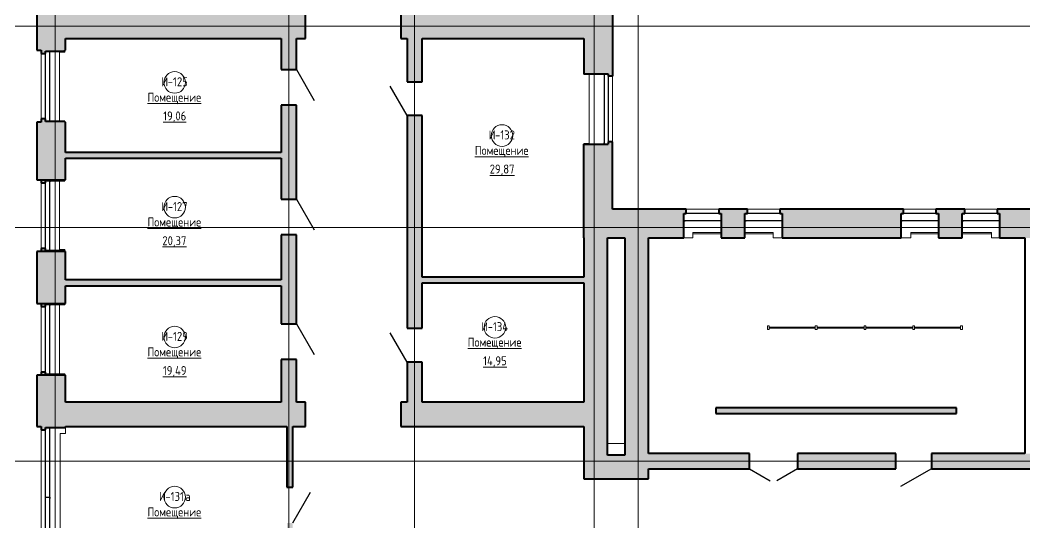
# Model space of a CAD drawing. Header units: millimetres. Extents: x -13853 to 411335, y -23261 to 161252.
# Drawn here: x 257044 to 284999, y 11567 to 25555 of the extents above; entities that cross this region are included whole.
import ezdxf

# ---------------------------------------------------------------- set-up
doc = ezdxf.new("R2010")
doc.units = ezdxf.units.MM
doc.linetypes.add('ADSK_Линия сетки', pattern=[21, 12, -3, 3, -3])
for name, color, linetype, lineweight in [('Двери', 7, 'Continuous', 18), ('Импосты витража', 7, 'Continuous', 18), ('Каркас_Импост', 7, 'Continuous', 30), ('Марки помещений', 7, 'Continuous', 18), ('Окна', 7, 'Continuous', 18), ('Оси', 7, 'Continuous', 9), ('Панели витража', 7, 'Continuous', 18), ('Панель', 7, 'Continuous', 30), ('Перекрытия', 7, 'Continuous', 18), ('Стены', 7, 'Continuous', 18), ('Стены разрез', 7, 'Continuous', 40)]:
    doc.layers.add(name, color=color, linetype=linetype, lineweight=lineweight)
doc.styles.add('GOST Common_1', font='GOST Common.ttf', dxfattribs={"width": 0.9, "height": 250})

# ---------------------------------------------------------------- blocks, each defined once
blk = doc.blocks.new('ИРНИТУ-Окно-ГОСТ23166-99_4_2_Створки - 1920 x 2350-304146-001_Весь этаж')
at = {"layer": 'Каркас_Импост'}
for p, q in [((-1018.1, 210), (941.9, 210)), ((-1018.1, 210), (-1018.1, 90)), ((-1018.1, 210), (-983.1, 210)), ((-1018.1, 90), (941.9, 90)), ((-1018.1, 90), (-983.1, 90)), ((941.9, 210), (906.9, 210)), ((941.9, 90), (906.9, 90)), ((941.9, 210), (941.9, 90))]:
    blk.add_line(p, q, dxfattribs=at)
blk = doc.blocks.new('ИРНИТУ-Окно-ГОСТ23166-99_4_2_Створки - 1920 x 2350-1257178-001_Весь этаж')
at = {"layer": 'Каркас_Импост'}
for p, q in [((-1008.1, 220), (931.9, 220)), ((-1008.1, 220), (-1008.1, 100)), ((-1008.1, 220), (-973.1, 220)), ((-1008.1, 100), (931.9, 100)), ((-1008.1, 100), (-973.1, 100)), ((931.9, 100), (896.9, 100)), ((931.9, 220), (916.9, 220)), ((931.9, 220), (931.9, 100))]:
    blk.add_line(p, q, dxfattribs=at)
blk = doc.blocks.new('ИРНИТУ-Окно-ГОСТ23166-99_4_2_Створки - 1920 x 2350-1257182-001_Весь этаж')
at = {"layer": 'Каркас_Импост'}
for p, q in [((-1008.1, 220), (931.9, 220)), ((-1008.1, 220), (-1008.1, 100)), ((-1008.1, 220), (-993.1, 220)), ((-1008.1, 100), (931.9, 100)), ((-1008.1, 100), (-973.1, 100)), ((931.9, 220), (896.9, 220)), ((931.9, 100), (896.9, 100)), ((931.9, 220), (931.9, 100))]:
    blk.add_line(p, q, dxfattribs=at)
blk = doc.blocks.new('ИРНИТУ_Дверь_Однопольная_ДеревяннаяВнутренняя_филенчатая - 950х3000_c верхней филенкой_-1341336-001_Весь этаж')
at = {"layer": 'Панель'}
blk.add_line((-495, 210), (362, 705), dxfattribs=at)
blk = doc.blocks.new('ИРНИТУ_Дверь_Однопольная_ДеревяннаяВнутренняя_филенчатая - 950х2250 _без верхней филенки_-1368029-001_Весь этаж')
at = {"layer": 'Панель'}
blk.add_line((-495, -80), (362, -575), dxfattribs=at)
blk = doc.blocks.new('ИРНИТУ_Дверь_Однопольная_ДеревяннаяВнутренняя_филенчатая - 900х2080 без верха-1341253-001_Весь этаж')
at = {"layer": 'Панель'}
blk.add_line((-470, 210), (344, 680), dxfattribs=at)
blk = doc.blocks.new('AC_Дверь_Двупольная_ДеревяннаяВнутренняя_филенчатая - 1300х2250 _без верхней филенки_-1356800-001_Весь этаж')
at = {"layer": 'Панель'}
for p, q in [((-670, -210), (-90, -545)), ((670, -210), (90, -545))]:
    blk.add_line(p, q, dxfattribs=at)
blk = doc.blocks.new('ИРНИТУ-Окно-ГОСТ23166-99_2_1_Створка - 1000 x 1800-942860-001_Весь этаж')
at = {"layer": 'Каркас_Импост'}
for p, q in [((-1018.1, -80), (21.9, -80)), ((-1018.1, -280), (-1018.1, -80)), ((-1018.1, -80), (-983.1, -80)), ((21.9, -80), (-13.1, -80)), ((21.9, -280), (21.9, -80)), ((-1018.1, -280), (21.9, -280)), ((-1018.1, -280), (-983.1, -280)), ((21.9, -280), (-13.1, -280))]:
    blk.add_line(p, q, dxfattribs=at)
blk = doc.blocks.new('Системная панель - ADSK_Глухая_25_белый пластик-580228-001_Весь этаж')
at = {"layer": 'Панели витража'}
for p, q in [((640, 13), (-640, 13)), ((-640, 13), (-640, -13)), ((640, -13), (640, 13)), ((-640, -13), (640, -13))]:
    blk.add_line(p, q, dxfattribs=at)
blk = doc.blocks.new('Системная панель - ADSK_Глухая_25_белый пластик-580229-001_Весь этаж')
at = {"layer": 'Панели витража'}
for p, q in [((653, 13), (-653, 13)), ((-653, 13), (-653, -13)), ((653, -13), (653, 13)), ((-653, -13), (653, -13))]:
    blk.add_line(p, q, dxfattribs=at)
blk = doc.blocks.new('Прямоугольный импост - 50х100-580230-001_Весь этаж')
at = {"layer": 'Импосты витража'}
for p, q in [((-50, 50), (0, 50)), ((-50, -50), (-50, 50)), ((0, 50), (0, -50)), ((0, -50), (-50, -50))]:
    blk.add_line(p, q, dxfattribs=at)
blk = doc.blocks.new('Прямоугольный импост - 50х100-580234-001_Весь этаж')
at = {"layer": 'Импосты витража'}
for p, q in [((0, 50), (-50, 50)), ((-50, 50), (-50, -50)), ((0, -50), (0, 50)), ((-50, -50), (0, -50))]:
    blk.add_line(p, q, dxfattribs=at)
blk = doc.blocks.new('Прямоугольный импост - 50х100-580239-001_Весь этаж')
at = {"layer": 'Импосты витража'}
for p, q in [((-25, 50), (25, 50)), ((-25, -50), (-25, 50)), ((25, 50), (25, -50)), ((25, -50), (-25, -50))]:
    blk.add_line(p, q, dxfattribs=at)
blk = doc.blocks.new('Прямоугольный импост - 50х100-580242-001_Весь этаж')
at = {"layer": 'Импосты витража'}
for p, q in [((-25, 50), (25, 50)), ((-25, -50), (-25, 50)), ((25, 50), (25, -50)), ((25, -50), (-25, -50))]:
    blk.add_line(p, q, dxfattribs=at)
blk = doc.blocks.new('ИРНИТУ-Окно-ГОСТ23166-99_4_2_Створки - 1920 x 2350-580180-001_Весь этаж')
at = {"layer": 'Каркас_Импост'}
for p, q in [((-1018.1, 280), (941.9, 280)), ((-1018.1, 280), (-1018.1, 160)), ((-1018.1, 280), (-983.1, 280)), ((941.9, 280), (906.9, 280)), ((941.9, 280), (941.9, 160)), ((-1018.1, 160), (941.9, 160)), ((-1018.1, 160), (-983.1, 160)), ((941.9, 160), (906.9, 160))]:
    blk.add_line(p, q, dxfattribs=at)
blk = doc.blocks.new('ИРНИТУ_Дверь_Однопольная_ДеревяннаяВнутренняя_филенчатая - 950х2250 _без верхней филенки_-1357671-001_Весь этаж')
at = {"layer": 'Панель'}
blk.add_line((-495, 210), (362, 705), dxfattribs=at)
blk = doc.blocks.new('ADSK_Марка_Помещение - Номер Имя Площадь Площадь проемов-115235-001_Весь этаж')
at = {"layer": 'Марки помещений'}
blk.add_circle((0, 0), 3, dxfattribs=at)

msp = doc.modelspace()

# ---------------------------------------------------------------- hatches: boundary and pattern name
at = {"layer": 'Стены'}
h = msp.add_hatch(color=256, dxfattribs=at)
h.paths.add_polyline_path([(272729, 20295), (273529, 20295), (273529, 22171), (273409, 22171), (273409, 22101), (272729, 22101)], flags=0)
h.paths.add_polyline_path([(273529, 23991), (273529, 26271), (273409, 26271), (273409, 26201), (272729, 26201), (272729, 24061), (273409, 24061), (273409, 23991)], flags=0)
h.paths.add_polyline_path([(273529, 28091), (273529, 29671), (273409, 29671), (273409, 29601), (272729, 29601), (272729, 28161), (273409, 28161), (273409, 28091)], flags=0)
h.paths.add_polyline_path([(273409, 31491), (273529, 31491), (273529, 33153), (273409, 33153), (273409, 33083), (272729, 33083), (272729, 31561), (273409, 31561)], flags=0)
h.paths.add_polyline_path([(273529, 34973), (273529, 36753), (273409, 36753), (273409, 36683), (272729, 36683), (272729, 35043), (273409, 35043), (273409, 34973)], flags=0)
h.paths.add_polyline_path([(273409, 38573), (273529, 38573), (273529, 41263), (273409, 41263), (273409, 41193), (272729, 41193), (272729, 38643), (273409, 38643)], flags=0)
h.paths.add_polyline_path([(273529, 45003), (273529, 47553), (273409, 47553), (273409, 47483), (272729, 47483), (272729, 45073), (273409, 45073), (273409, 45003)], flags=0)
h.paths.add_polyline_path([(273409, 49373), (273529, 49373), (273529, 51153), (273409, 51153), (273409, 51083), (272729, 51083), (272729, 49443), (273409, 49443)], flags=0)
h.paths.add_polyline_path([(273529, 52973), (273529, 54653), (273409, 54653), (273409, 54583), (272729, 54583), (272729, 53043), (273409, 53043), (273409, 52973)], flags=0)
h.paths.add_polyline_path([(273529, 56473), (273529, 58053), (273409, 58053), (273409, 57983), (272729, 57983), (272729, 56543), (273409, 56543), (273409, 56473)], flags=0)
h.paths.add_polyline_path([(273409, 59873), (273529, 59873), (273529, 62605), (272729, 62605), (272729, 59943), (273409, 59943)], flags=0)
h = msp.add_hatch(color=256, dxfattribs=at)
h.paths.add_polyline_path([(258309, 275), (258309, 3285), (257509, 3285), (257509, 275)], flags=0)
h.paths.add_polyline_path([(257509, 5285), (258309, 5285), (258309, 6805), (257509, 6805)], flags=0)
h.paths.add_polyline_path([(258309, 8805), (258309, 10299), (257509, 10299), (257509, 8805)], flags=0)
h.paths.add_polyline_path([(257629, 14245), (258309, 14245), (258309, 15675), (257509, 15675), (257509, 14245)], flags=0)
h.paths.add_polyline_path([(258309, 17675), (258309, 19115), (257509, 19115), (257509, 17675)], flags=0)
h.paths.add_polyline_path([(257509, 21115), (258309, 21115), (258309, 22715), (257509, 22715)], flags=0)
h.paths.add_polyline_path([(257509, 24715), (258309, 24715), (258309, 26235), (257509, 26235)], flags=0)
h.paths.add_polyline_path([(257509, 28235), (258309, 28235), (258309, 29519), (257509, 29519), (257509, 29461)], flags=0)
h.paths.add_polyline_path([(258309, 33519), (258309, 36314), (257509, 36314), (257509, 33519)], flags=0)
for points in [[(264982, 25045), (264982, 25725), (258309, 25725), (258309, 25045), (264729, 25045)], [(272590, 25045), (272729, 25045), (272729, 25725), (267633, 25725), (267633, 25045), (268229, 25045)], [(264309, 21715), (264309, 21875), (258309, 21875), (258309, 21715), (264151, 21715)], [(273389, 13456), (273389, 19495), (272729, 19495), (272729, 13456)], [(274529, 13456), (274529, 19495), (273869, 19495), (273869, 13456)], [(258309, 18167), (264309, 18167), (264309, 18327), (258309, 18327)], [(272590, 18247), (272729, 18247), (272729, 18407), (268229, 18407), (268229, 18247)], [(258309, 14245), (264982, 14245), (264982, 14925), (258309, 14925)], [(272590, 14245), (272729, 14245), (272729, 14925), (267633, 14925), (267633, 14245)], [(276404, 14607), (283100, 14607), (283100, 14767), (276404, 14767)], [(274529, 12796), (274529, 13456), (272729, 13456), (272729, 12796)]]:
    msp.add_hatch(color=256, dxfattribs=at).paths.add_polyline_path(points, flags=0)
h = msp.add_hatch(color=256, dxfattribs=at)
h.paths.add_polyline_path([(264309, 14925), (264729, 14925), (264729, 16117), (264309, 16117)], flags=0)
h.paths.add_polyline_path([(264729, 17107), (264729, 19585), (264309, 19585), (264309, 17107)], flags=0)
h.paths.add_polyline_path([(264309, 20575), (264729, 20575), (264729, 23190), (264309, 23190), (264309, 21715)], flags=0)
h.paths.add_polyline_path([(264729, 24180), (264729, 25045), (264309, 25045), (264309, 24180)], flags=0)
h = msp.add_hatch(color=256, dxfattribs=at)
h.paths.add_polyline_path([(267809, 14925), (268229, 14925), (268229, 16042), (267809, 16042)], flags=0)
h.paths.add_polyline_path([(267809, 16982), (268229, 16982), (268229, 22902), (267809, 22902), (267809, 17027)], flags=0)
h.paths.add_polyline_path([(268229, 23842), (268229, 25045), (267809, 25045), (267809, 23842)], flags=0)
h = msp.add_hatch(color=256, dxfattribs=at)
h.paths.add_polyline_path([(258289, 22715), (258289, 22735), (257749, 22735), (257749, 22805), (257629, 22805), (257629, 22715)], flags=0)
h.paths.add_polyline_path([(257749, 24625), (257749, 24695), (258289, 24695), (258289, 24715), (257629, 24715), (257629, 24625)], flags=0)
h = msp.add_hatch(color=256, dxfattribs=at)
h.paths.add_polyline_path([(258289, 19115), (258289, 19135), (257749, 19135), (257749, 19205), (257629, 19205), (257629, 19115)], flags=0)
h.paths.add_polyline_path([(257749, 21025), (257749, 21095), (258289, 21095), (258289, 21115), (257629, 21115), (257629, 21025)], flags=0)
h = msp.add_hatch(color=256, dxfattribs=at)
h.paths.add_polyline_path([(274529, 19495), (275509, 19495), (275509, 20175), (275579, 20175), (275579, 20295), (272729, 20295), (272729, 19495), (273869, 19495)], flags=0)
h.paths.add_polyline_path([(276549, 19495), (277209, 19495), (277209, 20175), (277279, 20175), (277279, 20295), (276479, 20295), (276479, 20175), (276549, 20175)], flags=0)
h.paths.add_polyline_path([(286384, 19495), (286384, 20175), (286454, 20175), (286454, 20295), (284224, 20295), (284224, 20175), (284294, 20175), (284294, 19495), (285249, 19495)], flags=0)
h.paths.add_polyline_path([(289884, 19495), (289884, 20175), (289954, 20175), (289954, 20295), (288274, 20295), (288274, 20175), (288344, 20175), (288344, 19495), (289469, 19495)], flags=0)
h.paths.add_polyline_path([(282594, 19495), (283254, 19495), (283254, 20175), (283324, 20175), (283324, 20295), (282524, 20295), (282524, 20175), (282594, 20175)], flags=0)
h.paths.add_polyline_path([(281030, 19495), (281554, 19495), (281554, 20175), (281624, 20175), (281624, 20295), (278179, 20295), (278179, 20175), (278249, 20175), (278249, 19495)], flags=0)
h.paths.add_polyline_path([(306544, 19495), (307984, 19495), (307984, 20175), (308054, 20175), (308054, 20295), (306474, 20295), (306474, 20175), (306544, 20175)], flags=0)
h.paths.add_polyline_path([(309944, 19495), (311084, 19495), (311084, 20175), (311154, 20175), (311154, 20295), (309874, 20295), (309874, 20175), (309944, 20175)], flags=0)
h.paths.add_polyline_path([(296139, 19495), (297284, 19495), (297284, 20175), (297354, 20175), (297354, 20295), (295474, 20295), (295474, 20175), (295544, 20175), (295544, 19495), (295979, 19495)], flags=0)
h.paths.add_polyline_path([(302944, 19495), (304584, 19495), (304584, 20175), (304654, 20175), (304654, 20295), (302874, 20295), (302874, 20175), (302944, 20175)], flags=0)
h.paths.add_polyline_path([(300984, 19495), (300984, 20175), (301054, 20175), (301054, 20295), (299174, 20295), (299174, 20175), (299244, 20175), (299244, 19495)], flags=0)
h.paths.add_polyline_path([(313929, 19495), (314784, 19495), (314784, 20175), (314854, 20175), (314854, 20295), (312974, 20295), (312974, 20175), (313044, 20175), (313044, 19495), (313769, 19495)], flags=0)
h.paths.add_polyline_path([(291844, 19495), (293584, 19495), (293584, 20175), (293654, 20175), (293654, 20295), (291774, 20295), (291774, 20175), (291844, 20175)], flags=0)
h.paths.add_polyline_path([(332496, 19495), (333784, 19495), (333784, 20175), (333854, 20175), (333854, 20295), (332074, 20295), (332074, 20175), (332144, 20175), (332144, 19495)], flags=0)
h.paths.add_polyline_path([(316744, 19495), (319284, 19495), (319284, 20175), (319354, 20175), (319354, 20295), (316674, 20295), (316674, 20175), (316744, 20175)], flags=0)
h.paths.add_polyline_path([(321244, 19495), (322984, 19495), (322984, 20175), (323054, 20175), (323054, 20295), (321174, 20295), (321174, 20175), (321244, 20175)], flags=0)
h.paths.add_polyline_path([(324944, 19495), (326584, 19495), (326584, 20175), (326654, 20175), (326654, 20295), (324874, 20295), (324874, 20175), (324944, 20175)], flags=0)
h.paths.add_polyline_path([(330184, 19495), (330184, 20175), (330254, 20175), (330254, 20295), (328474, 20295), (328474, 20175), (328544, 20175), (328544, 19495), (329044, 19495)], flags=0)
h.paths.add_polyline_path([(346344, 19495), (347884, 19495), (347884, 20175), (347954, 20175), (347954, 20295), (346274, 20295), (346274, 20175), (346344, 20175)], flags=0)
h.paths.add_polyline_path([(344384, 19495), (344384, 20175), (344454, 20175), (344454, 20295), (342974, 20295), (342974, 20175), (343044, 20175), (343044, 19495), (343544, 19495)], flags=0)
h.paths.add_polyline_path([(335744, 19495), (337484, 19495), (337484, 20175), (337554, 20175), (337554, 20295), (335674, 20295), (335674, 20175), (335744, 20175)], flags=0)
h.paths.add_polyline_path([(354969, 19495), (354969, 20295), (353174, 20295), (353174, 20175), (353244, 20175), (353244, 19495), (354604, 19495)], flags=0)
h.paths.add_polyline_path([(350694, 19495), (351284, 19495), (351284, 20175), (351354, 20175), (351354, 20295), (349774, 20295), (349774, 20175), (349844, 20175), (349844, 19495)], flags=0)
h.paths.add_polyline_path([(340103, 19495), (341084, 19495), (341084, 20175), (341154, 20175), (341154, 20295), (339374, 20295), (339374, 20175), (339444, 20175), (339444, 19495)], flags=0)
h = msp.add_hatch(color=256, dxfattribs=at)
h.paths.add_polyline_path([(258289, 15675), (258289, 15695), (257749, 15695), (257749, 15765), (257629, 15765), (257629, 15675)], flags=0)
h.paths.add_polyline_path([(257749, 17585), (257749, 17655), (258289, 17655), (258289, 17675), (257629, 17675), (257629, 17585)], flags=0)
h = msp.add_hatch(color=256, dxfattribs=at)
h.paths.add_polyline_path([(258309, 10299), (258309, 10345), (257749, 10345), (257749, 10415), (257629, 10415), (257629, 10299)], flags=0)
h.paths.add_polyline_path([(257629, 14155), (257749, 14155), (257749, 14225), (258309, 14225), (258309, 14245), (257629, 14245)], flags=0)
h = msp.add_hatch(color=256, dxfattribs=at)
h.paths.add_polyline_path([(264627, 10125), (264627, 11567), (264467, 11567), (264467, 10125)], flags=0)
h.paths.add_polyline_path([(264467, 12557), (264627, 12557), (264627, 14245), (264467, 14245)], flags=0)
h = msp.add_hatch(color=256, dxfattribs=at)
h.paths.add_polyline_path([(278674, 13075), (281409, 13075), (281409, 13495), (278674, 13495)], flags=0)
h.paths.add_polyline_path([(277334, 13075), (277334, 13495), (274529, 13495), (274529, 13075)], flags=0)
h.paths.add_polyline_path([(282399, 13075), (289244, 13075), (289244, 13495), (282399, 13495)], flags=0)
h.paths.add_polyline_path([(290234, 13075), (291959, 13075), (291959, 13495), (290234, 13495)], flags=0)

# ---------------------------------------------------------------- linework, layer by layer
at = {"layer": 'Оси', "linetype": 'ADSK_Линия сетки'}
for p, q in [((258019, 160434), (258019, -22443)), ((264519, 160434), (264519, -22443)), ((268019, 160434), (268019, -22443)), ((273019, 160434), (273019, -22443)), ((274239, 138255), (274239, -22443)), ((410517, 25385), (-13035, 25385)), ((-13035, 19785), (410517, 19785)), ((-13035, 13285), (410517, 13285))]:
    msp.add_line(p, q, dxfattribs=at)
at = {"layer": 'Перекрытия'}
for p, q in [((276549, 19612), (275759, 19612)), ((277999, 19612), (277209, 19612)), ((282594, 19612), (281829, 19612)), ((284069, 19612), (283254, 19612)), ((273869, 13780), (273389, 13780))]:
    msp.add_line(p, q, dxfattribs=at)
at = {"layer": 'Стены'}
for p, q in [((257629, 22805), (257629, 24625)), ((258139, 22745), (258139, 24665)), ((258139, 24665), (258289, 24665)), ((258289, 24695), (258289, 24665)), ((272729, 24042), (272729, 24061)), ((272729, 24042), (272879, 24042)), ((272879, 24042), (272879, 22122)), ((273529, 23991), (273529, 22171)), ((258289, 22745), (258139, 22745)), ((258289, 22745), (258289, 22735)), ((272729, 22101), (272729, 22122)), ((272879, 22122), (272729, 22122)), ((257629, 19205), (257629, 21025)), ((258139, 19175), (258139, 21095)), ((275579, 20295), (276479, 20295)), ((277279, 20295), (278179, 20295)), ((281624, 20295), (282524, 20295)), ((283324, 20295), (284224, 20295)), ((275759, 19495), (275759, 19645)), ((275759, 19645), (276549, 19645)), ((277209, 19645), (277999, 19645)), ((277999, 19645), (277999, 19495)), ((281829, 19495), (281829, 19645)), ((281829, 19645), (282594, 19645)), ((283254, 19645), (284069, 19645)), ((284069, 19645), (284069, 19495)), ((275759, 19495), (275509, 19495)), ((278249, 19495), (277999, 19495)), ((281829, 19495), (281554, 19495)), ((284294, 19495), (284069, 19495)), ((258289, 19175), (258139, 19175)), ((258289, 19175), (258289, 19135)), ((258139, 15715), (258139, 17635)), ((258139, 17635), (258289, 17635)), ((258289, 17655), (258289, 17635)), ((257629, 15765), (257629, 17585)), ((258289, 15715), (258139, 15715)), ((258289, 15715), (258289, 15695)), ((257629, 10415), (257629, 14155)), ((258159, 10450), (258159, 14050)), ((258159, 14050), (258309, 14050)), ((258309, 14225), (258309, 14050))]:
    msp.add_line(p, q, dxfattribs=at)
at = {"layer": 'Стены разрез'}
for p, q in [((257509, 26235), (257509, 24715)), ((273529, 26271), (273529, 23991)), ((264982, 25045), (264982, 25725)), ((267633, 25725), (267633, 25045)), ((258309, 25045), (264309, 25045)), ((258309, 24715), (258309, 25045)), ((264309, 25045), (264309, 24180)), ((264729, 25045), (264982, 25045)), ((264729, 24180), (264729, 25045)), ((267633, 25045), (267809, 25045)), ((267809, 25045), (267809, 23842)), ((268229, 25045), (272729, 25045)), ((268229, 23842), (268229, 25045)), ((272729, 25045), (272729, 24061)), ((257509, 24715), (257629, 24715)), ((257629, 24715), (257629, 24625)), ((257629, 24625), (257749, 24625)), ((257749, 24625), (257749, 24695)), ((257749, 24695), (258289, 24695)), ((258289, 24695), (258289, 24715)), ((258289, 24715), (258309, 24715)), ((264309, 24180), (264729, 24180)), ((272729, 24061), (273409, 24061)), ((273409, 24061), (273409, 23991)), ((267809, 23842), (268229, 23842)), ((273529, 23991), (273409, 23991)), ((264309, 23190), (264309, 21875)), ((264729, 23190), (264309, 23190)), ((264729, 20575), (264729, 23190)), ((257509, 22715), (257509, 21115)), ((257629, 22715), (257509, 22715)), ((257629, 22805), (257629, 22715)), ((257749, 22805), (257629, 22805)), ((257749, 22735), (257749, 22805)), ((258289, 22735), (257749, 22735)), ((258289, 22715), (258289, 22735)), ((258309, 22715), (258289, 22715)), ((258309, 21875), (258309, 22715)), ((267809, 22902), (267809, 16982)), ((268229, 22902), (267809, 22902)), ((268229, 18407), (268229, 22902)), ((272729, 19495), (272729, 22101)), ((272729, 22101), (273409, 22101)), ((273409, 22171), (273409, 22101)), ((273529, 22171), (273409, 22171)), ((273529, 20295), (273529, 22171)), ((264309, 21875), (258309, 21875)), ((258309, 21715), (264309, 21715)), ((258309, 21115), (258309, 21715)), ((264309, 21715), (264309, 20575)), ((257509, 21115), (258309, 21115)), ((257629, 21115), (257629, 21025)), ((257629, 21025), (257749, 21025)), ((257749, 21025), (257749, 21095)), ((257749, 21095), (258289, 21095)), ((258289, 21095), (258289, 21115)), ((264309, 20575), (264729, 20575)), ((275579, 20295), (273529, 20295)), ((275509, 19495), (275509, 20175)), ((275509, 20175), (275579, 20175)), ((275579, 20175), (275579, 20295)), ((277279, 20295), (276479, 20295)), ((276479, 20295), (276479, 20175)), ((276479, 20175), (276549, 20175)), ((276549, 20175), (276549, 19495)), ((277209, 19495), (277209, 20175)), ((277209, 20175), (277279, 20175)), ((277279, 20175), (277279, 20295)), ((281624, 20295), (278179, 20295)), ((278179, 20295), (278179, 20175)), ((278179, 20175), (278249, 20175)), ((278249, 20175), (278249, 19495)), ((281554, 19495), (281554, 20175)), ((281554, 20175), (281624, 20175)), ((281624, 20175), (281624, 20295)), ((283324, 20295), (282524, 20295)), ((282524, 20295), (282524, 20175)), ((282524, 20175), (282594, 20175)), ((282594, 20175), (282594, 19495)), ((283254, 19495), (283254, 20175)), ((283254, 20175), (283324, 20175)), ((283324, 20175), (283324, 20295)), ((286454, 20295), (284224, 20295)), ((284224, 20295), (284224, 20175)), ((284224, 20175), (284294, 20175)), ((284294, 20175), (284294, 19495)), ((264309, 19585), (264309, 18327)), ((264729, 19585), (264309, 19585)), ((264729, 17107), (264729, 19585)), ((272729, 19495), (272729, 18407)), ((273389, 19495), (273869, 19495)), ((273389, 13456), (273389, 19495)), ((273869, 19495), (273869, 13456)), ((274529, 19495), (275509, 19495)), ((274529, 13495), (274529, 19495)), ((276549, 19495), (277209, 19495)), ((278249, 19495), (281554, 19495)), ((282594, 19495), (283254, 19495)), ((284294, 19495), (284999, 19495)), ((284999, 19495), (284999, 13495)), ((257509, 19115), (257509, 17675)), ((258309, 19115), (257509, 19115)), ((257629, 19205), (257629, 19115)), ((257749, 19205), (257629, 19205)), ((257749, 19135), (257749, 19205)), ((258289, 19135), (257749, 19135)), ((258289, 19115), (258289, 19135)), ((258309, 18327), (258309, 19115)), ((264309, 18327), (258309, 18327)), ((272729, 18407), (268229, 18407)), ((268229, 16982), (268229, 18247)), ((268229, 18247), (272729, 18247)), ((272729, 18247), (272729, 14925)), ((258309, 18167), (264309, 18167)), ((258309, 17675), (258309, 18167)), ((264309, 18167), (264309, 17107)), ((257509, 17675), (258309, 17675)), ((257629, 17675), (257629, 17585)), ((257749, 17585), (257749, 17655)), ((257749, 17655), (258289, 17655)), ((258289, 17655), (258289, 17675)), ((257629, 17585), (257749, 17585)), ((264309, 17107), (264729, 17107)), ((267809, 16982), (268229, 16982)), ((264309, 16117), (264309, 14925)), ((264729, 16117), (264309, 16117)), ((264729, 14925), (264729, 16117)), ((267809, 16042), (267809, 14925)), ((268229, 16042), (267809, 16042)), ((268229, 14925), (268229, 16042)), ((257509, 15675), (257509, 14245)), ((258309, 15675), (257509, 15675)), ((257629, 15765), (257629, 15675)), ((257749, 15765), (257629, 15765)), ((257749, 15695), (257749, 15765)), ((258289, 15695), (257749, 15695)), ((258289, 15675), (258289, 15695)), ((258309, 14925), (258309, 15675)), ((264309, 14925), (258309, 14925)), ((264982, 14925), (264729, 14925)), ((264982, 14245), (264982, 14925)), ((267809, 14925), (267633, 14925)), ((267633, 14925), (267633, 14245)), ((272729, 14925), (268229, 14925)), ((283100, 14767), (276404, 14767)), ((276404, 14767), (276404, 14607)), ((276404, 14607), (283100, 14607)), ((283100, 14607), (283100, 14767)), ((257509, 14245), (257629, 14245)), ((257629, 14245), (257629, 14155)), ((257629, 14155), (257749, 14155)), ((257749, 14155), (257749, 14225)), ((257749, 14225), (258309, 14225)), ((258309, 14245), (264467, 14245)), ((258309, 14225), (258309, 14245)), ((264467, 14245), (264467, 12557)), ((264627, 14245), (264982, 14245)), ((264627, 12557), (264627, 14245)), ((267633, 14245), (272729, 14245)), ((272729, 14245), (272729, 12796)), ((273869, 13456), (273389, 13456)), ((277334, 13495), (274529, 13495)), ((277334, 13075), (277334, 13495)), ((281409, 13495), (278674, 13495)), ((278674, 13495), (278674, 13075)), ((281409, 13075), (281409, 13495)), ((284999, 13495), (282399, 13495)), ((282399, 13495), (282399, 13075)), ((274529, 12796), (274529, 13075)), ((274529, 13075), (277334, 13075)), ((278674, 13075), (281409, 13075)), ((282399, 13075), (289244, 13075)), ((272729, 12796), (274529, 12796)), ((264467, 12557), (264627, 12557))]:
    msp.add_line(p, q, dxfattribs=at)

# ---------------------------------------------------------------- block references
at = {"layer": 'Двери'}
for name, p, rotation in [('ИРНИТУ_Дверь_Однопольная_ДеревяннаяВнутренняя_филенчатая - 950х3000_c верхней филенкой_-1341336-001_Весь этаж', (264519, 23685), 270.0000000000001), ('ИРНИТУ_Дверь_Однопольная_ДеревяннаяВнутренняя_филенчатая - 900х2080 без верха-1341253-001_Весь этаж', (268019, 23372), 90.0000000000001), ('ИРНИТУ_Дверь_Однопольная_ДеревяннаяВнутренняя_филенчатая - 950х3000_c верхней филенкой_-1341336-001_Весь этаж', (264519, 20080), 270.0000000000001), ('ИРНИТУ_Дверь_Однопольная_ДеревяннаяВнутренняя_филенчатая - 950х3000_c верхней филенкой_-1341336-001_Весь этаж', (264519, 16612), 270.0000000000001), ('ИРНИТУ_Дверь_Однопольная_ДеревяннаяВнутренняя_филенчатая - 900х2080 без верха-1341253-001_Весь этаж', (268019, 16512), 90.0000000000001), ('ИРНИТУ_Дверь_Однопольная_ДеревяннаяВнутренняя_филенчатая - 950х2250 _без верхней филенки_-1357671-001_Весь этаж', (281904, 13285), 180), ('ИРНИТУ_Дверь_Однопольная_ДеревяннаяВнутренняя_филенчатая - 950х2250 _без верхней филенки_-1368029-001_Весь этаж', (264547, 12062), 90)]:
    msp.add_blockref(name, p, dxfattribs=dict(at, rotation=rotation))
msp.add_blockref('AC_Дверь_Двупольная_ДеревяннаяВнутренняя_филенчатая - 1300х2250 _без верхней филенки_-1356800-001_Весь этаж', (278004, 13285), dxfattribs=at)
at = {"layer": 'Импосты витража', "extrusion": (0, 0, -1)}
for name, p in [('Прямоугольный импост - 50х100-580230-001_Весь этаж', (-277837, 16996)), ('Прямоугольный импост - 50х100-580242-001_Весь этаж', (-279192, 16996)), ('Прямоугольный импост - 50х100-580239-001_Весь этаж', (-280548, 16996)), ('Прямоугольный импост - 50х100-580242-001_Весь этаж', (-281904, 16996))]:
    msp.add_blockref(name, p, dxfattribs=at)
at = {"layer": 'Импосты витража'}
msp.add_blockref('Прямоугольный импост - 50х100-580234-001_Весь этаж', (283260, 16996), dxfattribs=at)
at = {"layer": 'Марки помещений', "xscale": 99.99999999999993, "yscale": 99.99999999999993, "zscale": 99.99999999999993}
for p in [(261344, 23821), (270451, 22343), (261344, 20350), (270254, 17008), (261344, 16738), (261344, 12285)]:
    msp.add_blockref('ADSK_Марка_Помещение - Номер Имя Площадь Площадь проемов-115235-001_Весь этаж', p, dxfattribs=at)
at = {"layer": 'Окна'}
for name, p, rotation in [('ИРНИТУ-Окно-ГОСТ23166-99_4_2_Створки - 1920 x 2350-304146-001_Весь этаж', (257959, 23753), 90), ('ИРНИТУ-Окно-ГОСТ23166-99_4_2_Створки - 1920 x 2350-580180-001_Весь этаж', (273129, 23043), 270.0000000000001), ('ИРНИТУ-Окно-ГОСТ23166-99_4_2_Створки - 1920 x 2350-304146-001_Весь этаж', (257959, 20153), 90), ('ИРНИТУ-Окно-ГОСТ23166-99_2_1_Створка - 1000 x 1800-942860-001_Весь этаж', (275530, 19895), 180), ('ИРНИТУ-Окно-ГОСТ23166-99_2_1_Створка - 1000 x 1800-942860-001_Весь этаж', (277230, 19895), 180), ('ИРНИТУ-Окно-ГОСТ23166-99_2_1_Створка - 1000 x 1800-942860-001_Весь этаж', (281575, 19895), 180), ('ИРНИТУ-Окно-ГОСТ23166-99_2_1_Створка - 1000 x 1800-942860-001_Весь этаж', (283275, 19895), 180), ('ИРНИТУ-Окно-ГОСТ23166-99_4_2_Створки - 1920 x 2350-304146-001_Весь этаж', (257959, 16713), 90), ('ИРНИТУ-Окно-ГОСТ23166-99_4_2_Створки - 1920 x 2350-1257182-001_Весь этаж', (257969, 13293), 90), ('ИРНИТУ-Окно-ГОСТ23166-99_4_2_Створки - 1920 x 2350-1257178-001_Весь этаж', (257969, 11353), 90)]:
    msp.add_blockref(name, p, dxfattribs=dict(at, rotation=rotation))
at = {"layer": 'Панели витража', "rotation": 180}
for name, p in [('Системная панель - ADSK_Глухая_25_белый пластик-580228-001_Весь этаж', (278527, 16996)), ('Системная панель - ADSK_Глухая_25_белый пластик-580229-001_Весь этаж', (279870, 16996)), ('Системная панель - ADSK_Глухая_25_белый пластик-580229-001_Весь этаж', (281226, 16996)), ('Системная панель - ADSK_Глухая_25_белый пластик-580228-001_Весь этаж', (282570, 16996))]:
    msp.add_blockref(name, p, dxfattribs=at)

# ---------------------------------------------------------------- texts
at = {"layer": 'Марки помещений', "lineweight": 9, "char_height": 250, "attachment_point": 1, "style": 'GOST Common_1'}
for s, insert, width in [('\\fGOST Common|b0|i0|c204|p34|;\\W.9;И', (260974, 23964), 216.46), ('-125', (261153, 23964), 721.52), ('\\LПомещение', (260587, 23533), 1875.95), ('\\L19,06', (261025, 23014), 815.32), ('\\fGOST Common|b0|i0|c204|p34|;\\W.9;И', (270081, 22486), 216.46), ('-132', (270259, 22486), 721.52), ('\\LПомещение', (269694, 22055), 1875.95), ('\\L29,87', (270108, 21536), 873.04), ('\\fGOST Common|b0|i0|c204|p34|;\\W.9;И', (260974, 20493), 216.46), ('-127', (261153, 20493), 721.52), ('\\LПомещение', (260587, 20062), 1875.95), ('\\L20,37', (261001, 19543), 873.04), ('\\fGOST Common|b0|i0|c204|p34|;\\W.9;И', (269875, 17152), 216.46), ('-134', (270054, 17152), 743.16), ('\\fGOST Common|b0|i0|c204|p34|;\\W.9;И', (260974, 16881), 216.46), ('-129', (261153, 16881), 721.52), ('\\LПомещение', (269497, 16720), 1875.95), ('\\LПомещение', (260587, 16450), 1875.95), ('\\L14,95', (269926, 16202), 836.96), ('\\L19,49', (261016, 15931), 836.96), ('\\fGOST Common|b0|i0|c204|p34|;\\W.9;И', (260909, 12428), 216.46), ('-131', (261088, 12428), 663.8), ('\\fGOST Common|b0|i0|c204|p34|;\\W.9;а', (261635, 12428), 216.46), ('\\LПомещение', (260587, 11997), 1875.95)]:
    msp.add_mtext(s, dxfattribs=dict(at, insert=insert, width=width))

doc.saveas('drawing.dxf')
